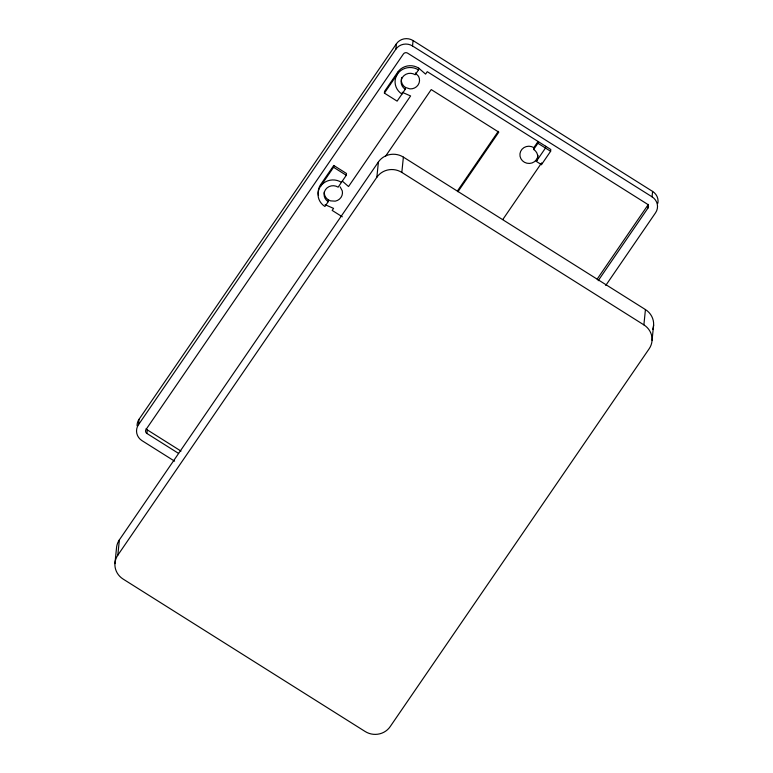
<?xml version="1.0" encoding="UTF-8"?>
<svg xmlns="http://www.w3.org/2000/svg" width="773" height="773" viewBox="0 0 773 773"><rect width="100%" height="100%" fill="white"/><g stroke="black" fill="none" stroke-linecap="round" stroke-linejoin="round"><path stroke-width="1.16" d="M114.926 563.633L116.481 548.328A18.05 17.219 5.8 0 1 119.371 539.873L378.412 161.944A18.05 17.219 5.8 0 1 403.38 157.112L645.436 309.567A18.05 17.219 5.8 0 1 652.76 329.404M645.436 309.567L643.88 324.873A18.05 17.219 5.8 0 1 649.175 348.749L390.133 726.688A18.05 17.219 5.8 0 1 365.165 731.509L123.11 579.064A18.05 17.219 5.8 0 1 117.815 555.178L119.371 539.873M174.582 461.162L142 440.649A12.039 11.479 5.8 0 1 138.473 424.725L139.024 419.324L396.423 43.781A12.039 11.479 5.8 0 1 413.072 40.563L652.605 191.424A12.039 11.479 5.8 0 1 657.871 203.202M178.592 453.422L146.918 433.469L147.285 429.875A3.005 2.87 5.8 0 1 146.165 428.59M328.206 201.676A9.131 8.706 5.8 0 1 325.53 189.607A9.131 8.706 5.8 0 1 338.159 187.163L346.294 175.287L346.478 173.481L333.762 165.47L320.64 184.612L320.457 186.409A15.18 14.484 5.8 0 0 324.911 206.488L328.206 201.676L328.39 199.878A9.131 8.706 5.8 0 1 324.254 192.081M341.453 182.351A15.18 14.484 5.8 0 0 320.457 186.409L333.578 167.277L333.762 165.47M401.747 77.426A9.131 8.706 5.8 0 0 405.448 87.455L405.265 89.253L397.119 101.137L384.403 93.118L384.587 91.32L397.699 72.189A15.18 14.484 5.8 0 1 418.695 68.13L425.585 74.111L427.256 71.676L550.801 149.489L550.618 151.286L541.467 164.649L536.307 161.393A9.025 8.609 5.8 0 0 533.66 149.46L533.843 147.653L538.085 141.478L537.902 143.276L533.66 149.46M117.815 555.178L376.857 177.239L378.412 161.944M138.473 424.725L395.873 49.182L396.423 43.781M397.699 72.189L397.515 73.986A15.18 14.484 5.8 0 0 401.97 94.064M605.742 285.469L655.581 212.749A12.039 11.479 5.8 0 0 652.054 196.825L412.521 45.965L413.072 40.563M643.88 324.873L401.825 172.418L403.38 157.112M405.265 89.253A9.131 8.706 5.8 0 1 402.588 77.184A9.131 8.706 5.8 0 1 415.207 74.739L418.512 69.928L418.695 68.13M536.491 159.596L536.307 161.393L545.467 148.039L545.641 146.242M541.467 164.649L541.651 162.842M598.176 280.705L648.016 207.985L648.383 204.381L597.171 279.092M652.054 196.825L652.605 191.424M652.064 340.294L653.62 324.989M384.403 93.118L397.515 73.986A15.18 14.484 5.8 0 1 418.512 69.928M385.611 156.136L431.228 89.581L498.798 132.144L457.945 191.743M457.452 190.931L498.295 131.333M502.779 219.551L540.965 163.837M405.448 87.455L409.941 88.885L412.309 88.731A9.131 8.706 5.8 0 0 419.343 78.469L418.551 76.324L415.391 72.942M402.144 92.267L410.608 95.958L348.536 186.535L342.391 181.172M328.39 199.878L330.535 200.874L335.26 201.154A9.131 8.706 5.8 0 0 342.284 190.892L340.149 186.863M325.095 204.69L333.559 208.381L332.168 210.411L342.333 216.817M537.902 143.276L550.618 151.286M333.578 167.277L346.294 175.287M147.285 429.875L181.008 451.103M146.918 433.469A3.005 2.87 5.8 0 1 146.039 429.488L403.438 53.946A3.005 2.87 5.8 0 1 407.603 53.144L647.136 204.004A3.005 2.87 5.8 0 1 648.016 207.985M137.082 425.71A12.039 11.479 5.8 0 1 139.024 419.324M395.873 49.182A12.039 11.479 5.8 0 1 412.521 45.965M318.515 195.492A15.18 14.484 5.8 0 1 320.64 184.612M537.94 155.373A9.025 8.609 5.8 0 1 526.886 163.209A9.025 8.609 5.8 0 1 520.625 151.392A9.025 8.609 5.8 0 1 533.843 147.653M376.857 177.239A18.05 17.219 5.8 0 1 401.825 172.418"/></g></svg>
